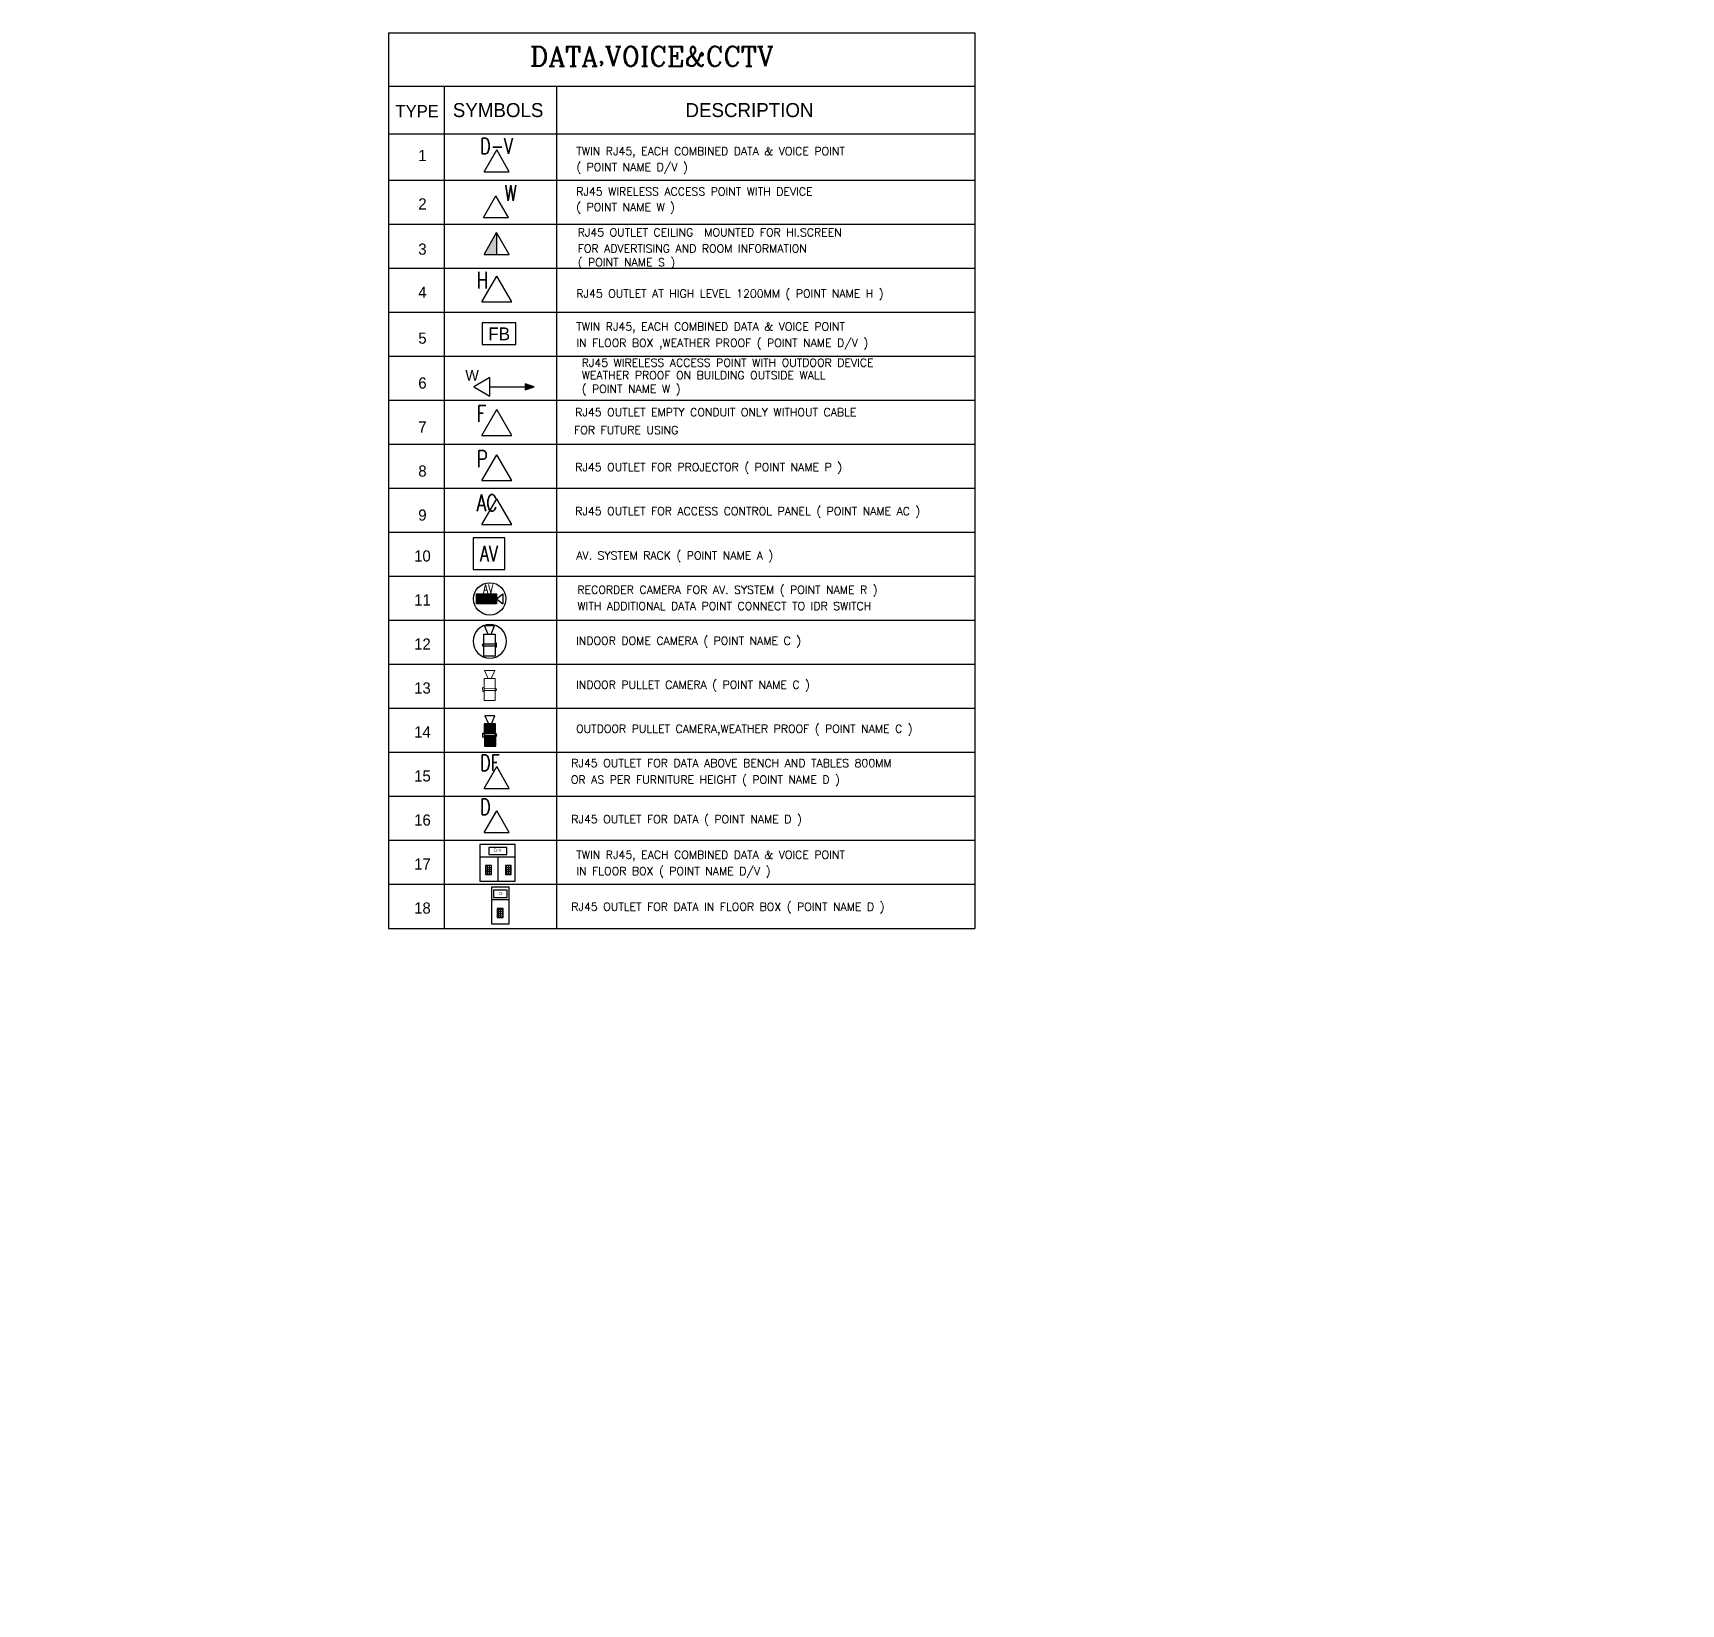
# Model space of a CAD drawing. Header units: millimetres. Extents: x -9358 to 257996, y -67499 to 9117.
# Drawn here: x 60403 to 124319, y -52741 to 8195 of the extents above; entities that cross this region are included whole.
import ezdxf
from ezdxf import colors
from ezdxf.entities.mleader import LeaderData, LeaderLine
from ezdxf.enums import TextEntityAlignment as Align
from ezdxf.math import Vec2, Vec3

# ---------------------------------------------------------------- set-up
doc = ezdxf.new("R2010")
doc.units = ezdxf.units.MM
doc.header["$LTSCALE"] = 1000
for name, color, linetype in [('CCTVNET', 6, 'Continuous'), ('DATANET', 4, 'Continuous'), ('E640T_COMMS', 2, 'Continuous'), ('E680T_SEC', 2, 'Continuous'), ('EL-SOCKET-OUTLET', 2, 'Continuous'), ('FIBERNETW', 5, 'Continuous'), ('layout', 7, 'Continuous'), ('LC-CABLE -10', 4, 'Continuous'), ('LC-CABLE -20', 6, 'Continuous'), ('LC-DA-CIR', 4, 'Continuous'), ('LC-T-OUTLET', 4, 'Continuous')]:
    doc.layers.add(name, color=color, linetype=linetype)
doc.layers.add('LC-CAM', color=4, linetype='Continuous', lineweight=5)
doc.styles.add('ELEC', font='romant.shx', dxfattribs={"width": 0.8, "oblique": 15, "height": 0.18})
doc.styles.add('LEGEND$0$09056-XEG01$0$C', font='ROMANC')
doc.styles.add('LEGEND$0$detials', font='romans8.shx')
doc.styles.add('LEGEND$0$LEROY140', font='STENCIL', dxfattribs={"height": 350})
doc.styles.add('ROMANS', font='romans.shx', dxfattribs={"width": 0.75})
doc.styles.add('STENCIL', font='STENCIL')

# ---------------------------------------------------------------- blocks, each defined once
blk = doc.blocks.new('AV SYSTEM DOOM CAMERA')
h = blk.add_hatch()
h.set_pattern_fill('ANSI31', color=3)
h.set_pattern_definition([(45, (0, 0), (-0.08838835, 0.08838835), [])])
h.paths.add_polyline_path([(2.57, 221.7), (2.57, 219.43), (7.11, 219.43), (7.11, 221.7)])
at = {"color": 3}
for p, q in [((2.57, 219.43), (2.57, 221.7)), ((2.57, 221.7), (7.11, 221.7)), ((7.11, 221.7), (7.11, 219.43)), ((7.11, 220.57), (8.53, 221.7)), ((7.11, 220.57), (8.53, 219.43)), ((8.53, 221.7), (8.53, 219.43)), ((7.11, 219.43), (2.57, 219.43))]:
    blk.add_line(p, q, dxfattribs=at)
blk.add_circle((5.55, 220.57), 3.67, dxfattribs=at)
at = {"layer": 'E680T_SEC', "color": 3, "style": 'ROMANS', "width": 0.75}
blk.add_text('AV', height=2, dxfattribs=at).set_placement((5.19, 222.86), align=Align.MIDDLE_CENTER)
blk = doc.blocks.new('CAM1')
at = {"color": 3}
for p, q in [((120391, 205701), (-417251, -23507)), ((-211976, 102874), (-115951, 143811)), ((-211976, 102874), (-197954, 69984)), ((-172803, 80707), (-56458, -192199)), ((-125603, 100829), (-9259, -172077)), ((-115951, 143811), (-101930, 110921)), ((236736, -67205), (120391, 205701)), ((162556, 106038), (324526, 276477)), ((194572, 32458), (429598, 30014)), ((324526, 276477), (429598, 30014)), ((-417251, -23507), (-300906, -296412)), ((-300906, -296412), (236736, -67205))]:
    blk.add_line(p, q, dxfattribs=at)
blk.add_circle((32, 182), 443637, dxfattribs=at)
blk.add_arc((-33597, -182453), 35754, 203.0894976, 23.0894976, dxfattribs=at)
blk = doc.blocks.new('AV SYSTEM RACK')
at = {"color": 3}
blk.add_lwpolyline([(2.78, 242.08), (7.78, 242.08), (7.78, 247.08), (2.78, 247.08)], close=True, dxfattribs=at)
at = {"layer": 'E680T_SEC', "color": 3, "style": 'ROMANS', "width": 0.75}
blk.add_text('AV', height=2.5, dxfattribs=at).set_placement((5.28, 244.58), align=Align.MIDDLE_CENTER)
blk = doc.blocks.new('EC-dp')
for p, q in [((-2, 0), (0, 3.46)), ((2, 0), (0, 3.46)), ((-2, 0), (2, 0))]:
    blk.add_line(p, q)
at = {"layer": 'E640T_COMMS', "style": 'ROMANS', "width": 0.75}
blk.add_attdef('D', (1.37, 2.71), '', height=2.5, dxfattribs=at)
blk = doc.blocks.new('EC-xp')
for p, q in [((-2, 0), (0, 3.46)), ((2, 0), (0, 3.46)), ((-2, 0), (2, 0))]:
    blk.add_line(p, q)
at = {"layer": 'E640T_COMMS', "style": 'ROMANS', "width": 0.75}
blk.add_attdef('FX', (1.38, 2.67), '', height=2.5, dxfattribs=at)
blk = doc.blocks.new('D-W')
at = {"color": 3, "elevation": 0}
blk.add_lwpolyline([(0, 254), (147, 0), (-147, 0), (0, 254)], dxfattribs=at)
at = {"layer": 'LC-T-OUTLET', "color": 2}
blk.add_attdef('W', (77, 236, 0), '', height=170, dxfattribs=at)
blk = doc.blocks.new('access point wifi weather proof')
at = {"layer": 'LC-CABLE -10'}
h = blk.add_hatch(color=3, dxfattribs=at)
h.dxf.hatch_style = 1
h.paths.add_polyline_path([(684.037, -90.71), (683.895, -90.662), (683.895, -90.758)])
at = {"layer": 'LC-CABLE -10', "color": 3}
blk.add_line((683.334, -90.71), (683.895, -90.71), dxfattribs=at)
blk.add_lwpolyline([(684.037, -90.71), (683.895, -90.662), (683.895, -90.758)], close=True, dxfattribs=at)
at = {"layer": 'LC-DA-CIR'}
ref = blk.add_blockref('D-W', (683.334, -90.71), dxfattribs=dict(at, xscale=-0.0010000000000048, yscale=0.0010000000000048, zscale=0.0010000000000048, rotation=90))
ref.add_attrib('W', 'W', (682.947, -90.613), dxfattribs={"layer": 'LC-T-OUTLET', "color": 3, "height": 0.17})
blk = doc.blocks.new('CAM3')
at = {"layer": 'LC-CABLE -20'}
h = blk.add_hatch(dxfattribs=at)
h.set_pattern_fill('ANSI32', color=3, scale=2, angle=45)
h.paths.add_polyline_path([(155843, 245810), (155957, 245698), (155831, 245572), (155718, 245683)])
h = blk.add_hatch(dxfattribs=at)
h.set_pattern_fill('ANSI32', color=3, scale=2, angle=45)
h.set_pattern_definition([(90, (134.5, -134.5), (-19.05, 4e-15), []), (90, (140.85, -128.15), (-19.05, 4e-15), [])])
h.paths.add_polyline_path([(155977, 245675), (156091, 245564), (155965, 245438), (155853, 245549)])
at = {"layer": 'LC-CABLE -20', "color": 3}
for p, q in [((155831, 245572), (155957, 245698)), ((155853, 245551), (155978, 245676)), ((155945, 245710), (155960, 245725)), ((155960, 245725), (156005, 245681)), ((156005, 245681), (155990, 245666)), ((156012, 245483), (156063, 245352)), ((156177, 245465), (156046, 245517)), ((156063, 245352), (156177, 245465))]:
    blk.add_line(p, q, dxfattribs=at)
blk.add_lwpolyline([(155967, 245438), (156093, 245564), (155843, 245810), (155716, 245685)], close=True, dxfattribs=at)
blk.add_arc((155841, 245562), 21.5, 135.4747, 315, dxfattribs=at)
blk = doc.blocks.new('CAM2')
at = {"layer": 'LC-CAM', "color": 3}
for p, q in [((73806, -33131), (74054, -32883)), ((74054, -32883), (74180, -33009)), ((74100, -32929), (74152, -32798)), ((74265, -32912), (74134, -32963)), ((74152, -32798), (74265, -32912)), ((73932, -33257), (73806, -33131)), ((73936, -32970), (73892, -33015)), ((73892, -33015), (73907, -33030)), ((73919, -33018), (74044, -33144)), ((74180, -33009), (73932, -33257)), ((73951, -32986), (73936, -32970)), ((73940, -32997), (74066, -33122))]:
    blk.add_line(p, q, dxfattribs=at)
blk.add_arc((74055, -33134), 21.5, 225, 45, dxfattribs=at)
blk = doc.blocks.new('EC-tp')
at = {"color": 3}
for p, q in [((-136, 0), (0, 236)), ((136, 0), (0, 236)), ((-136, 0), (136, 0))]:
    blk.add_line(p, q, dxfattribs=at)
at = {"layer": 'E640T_COMMS', "style": 'ROMANS', "width": 0.75}
blk.add_attdef('T', (29, 46), '', height=42.5, dxfattribs=at)
blk = doc.blocks.new('D-V BOX')
at = {"layer": 'LC-DA-CIR', "color": 3}
blk.add_lwpolyline([(-236, 0), (236, 0), (236, 305), (-236, 305)], close=True, dxfattribs=at)
blk.add_text('FB', height=180, dxfattribs=at).set_placement((-154, 61))
blk = doc.blocks.new('floor boox 1')
at = {"layer": 'EL-SOCKET-OUTLET'}
h = blk.add_hatch(dxfattribs=at)
h.set_pattern_fill('ANGLE', color=256, scale=1.9015, angle=-90)
h.set_pattern_definition([(270, (-28770, 4578), (13.2819775, -2e-15), [9.65962, -3.6223575]), (0, (-28770, 4578), (3e-15, 13.2819775), [9.65962, -3.6223575])])
h.paths.add_polyline_path([(73, -135), (36, -135), (36, -192), (73, -192)])
h = blk.add_hatch(dxfattribs=at)
h.set_pattern_fill('ANGLE', color=3, scale=1.9015, angle=-90)
h.set_pattern_definition([(270, (-28780, 4578), (13.2819775, -2e-15), [9.65962, -3.6223575]), (0, (-28780, 4578), (3e-15, 13.2819775), [9.65962, -3.6223575])])
h.paths.add_polyline_path([(199, -135), (162, -135), (162, -192), (199, -192)])
for points in [[(225, 0), (0, 0), (0, -234), (225, -234)], [(73, -135), (36, -135), (36, -192), (73, -192)]]:
    blk.add_lwpolyline(points, close=True, dxfattribs=at)
for points in [[(225, -81), (0, -81)], [(114, -81), (114, -234)]]:
    blk.add_lwpolyline(points, dxfattribs=at)
at = {"layer": 'EL-SOCKET-OUTLET', "color": 4}
blk.add_lwpolyline([(171, -20), (57, -20), (57, -65), (171, -65)], close=True, dxfattribs=at)
at = {"layer": 'EL-SOCKET-OUTLET', "color": 3}
blk.add_lwpolyline([(199, -135), (162, -135), (162, -192), (199, -192)], close=True, dxfattribs=at)
at = {"layer": 'EL-SOCKET-OUTLET', "insert": (89, -27), "char_height": 20, "attachment_point": 1}
blk.add_mtext_dynamic_manual_height_columns('{\\Facaderef|c0;D}-V', width=3, gutter_width=1, heights=[0], dxfattribs=at)
blk = doc.blocks.new('SINGLE FB')
at = {"layer": 'EL-SOCKET-OUTLET'}
h = blk.add_hatch(dxfattribs=at)
h.set_pattern_fill('ANGLE', color=2, scale=1.9015, angle=-90)
h.set_pattern_definition([(270, (26068.417, -10013.944), (13.2819775, -2e-15), [9.65962, -3.6223575]), (0, (26068.417, -10013.944), (3e-15, 13.2819775), [9.65962, -3.6223575])])
h.paths.add_polyline_path([(54911, -14727), (54874, -14727), (54874, -14784), (54911, -14784)])
blk.add_lwpolyline([(54950, -14592), (54837, -14592), (54837, -14826), (54950, -14826)], close=True, dxfattribs=at)
at = {"layer": 'EL-SOCKET-OUTLET', "color": 4}
blk.add_lwpolyline([(54937, -14612), (54850, -14612), (54850, -14657), (54937, -14657)], close=True, dxfattribs=at)
at = {"layer": 'EL-SOCKET-OUTLET'}
blk.add_lwpolyline([(54950, -14673), (54837, -14673)], dxfattribs=at)
at = {"layer": 'EL-SOCKET-OUTLET', "color": 2}
blk.add_lwpolyline([(54911, -14727), (54874, -14727), (54874, -14784), (54911, -14784)], close=True, dxfattribs=at)
at = {"layer": 'EL-SOCKET-OUTLET', "insert": (54887, -14623), "char_height": 20, "attachment_point": 1}
blk.add_mtext_dynamic_manual_height_columns('{\\Facaderef|c0;D}', width=3, gutter_width=1, heights=[0], dxfattribs=at)
blk = doc.blocks.new('LEGEND')
at = {"layer": 'layout'}
h = blk.add_hatch(color=4, dxfattribs=at)
h.dxf.hatch_style = 1
h.paths.add_polyline_path([(277.039, 207.343), (277.727, 207.343), (277.727, 208.535)])
for p, q in [((271.829, 219.444), (271.829, 170.532)), ((271.829, 219.444), (303.855, 219.444)), ((303.855, 219.444), (303.855, 170.532)), ((271.829, 216.531), (303.855, 216.531)), ((274.866, 216.531), (274.866, 170.532)), ((271.829, 213.931), (303.855, 213.931))]:
    blk.add_line(p, q, dxfattribs=at)
at = {"layer": 'layout', "color": 43}
for p, q in [((271.829, 211.405), (303.855, 211.405)), ((271.829, 209.001), (303.855, 209.001)), ((271.829, 206.597), (303.855, 206.597)), ((271.829, 206.597), (303.855, 206.597)), ((271.829, 204.192), (303.855, 204.192)), ((271.829, 201.788), (303.855, 201.788)), ((271.829, 199.384), (303.855, 199.384)), ((271.829, 196.979), (303.855, 196.979)), ((271.829, 194.575), (303.855, 194.575))]:
    blk.add_line(p, q, dxfattribs=at)
at = {"layer": 'layout', "color": 4}
for p, q in [((277.039, 207.343), (277.727, 208.535)), ((278.415, 207.343), (277.727, 208.535)), ((277.039, 207.343), (278.415, 207.343))]:
    blk.add_line(p, q, dxfattribs=at)
at = {"layer": 'layout', "color": 3}
for p, q in [((271.829, 192.171), (303.855, 192.171)), ((271.829, 189.767), (303.855, 189.767)), ((271.829, 187.362), (303.855, 187.362)), ((271.829, 184.958), (303.855, 184.958)), ((271.829, 182.554), (303.855, 182.554)), ((271.829, 180.15), (303.855, 180.15)), ((271.829, 177.745), (303.855, 177.745)), ((271.829, 175.341), (303.855, 175.341)), ((271.829, 172.937), (303.855, 172.937)), ((271.829, 170.532), (303.855, 170.532))]:
    blk.add_line(p, q, dxfattribs=at)
at = {"layer": 'layout'}
blk.add_lwpolyline([(280.992, 216.531), (280.992, 170.532)], dxfattribs=at)
at = {"layer": 'layout', "color": 4}
blk.add_lwpolyline([(277.727, 208.535), (277.727, 207.343)], dxfattribs=at)
at = {"layer": 'layout', "lineweight": 0, "xscale": 0.3442063774451336, "yscale": 0.3442063774451336, "zscale": 0.3442063774451336}
for p in [(277.732, 211.862), (277.732, 178.173), (277.732, 175.768)]:
    blk.add_blockref('EC-dp', p, dxfattribs=at)
blk.add_blockref('EC-xp', (277.692, 209.358), dxfattribs=at).add_auto_attribs({'FX': 'W'})
at = {"layer": 'layout', "lineweight": 0}
ref = blk.add_blockref('EC-tp', (277.739, 204.752), dxfattribs=dict(at, xscale=0.0059871346646877, yscale=0.0059871346646877, zscale=0.0059871346646877))
ref.add_attrib('T', 'H', (276.644, 205.492), dxfattribs={"layer": 'E640T_COMMS', "color": 3, "height": 0.898, "style": 'ROMANS', "width": 0.75})
at = {"layer": 'layout', "color": 4, "xscale": 0.0038932132008391, "yscale": 0.0038932132008391, "zscale": 0.0038932132008391}
blk.add_blockref('D-V BOX', (277.865, 202.419), dxfattribs=at)
at = {"layer": 'layout'}
for name, p, xscale, yscale, zscale in [('access point wifi weather proof', (-2074.728, 512.345), 3.442063774451336, 3.442063774451336, 3.442063774451336), ('AV SYSTEM RACK', (275.495, 106.815), 0.3442063774451336, 0.3442063774451336, 0.3442063774451336), ('AV SYSTEM DOOM CAMERA', (276.015, 135.385), 0.2409444642115935, 0.2409444642115935, 0.2409444642115935), ('floor boox 1', (276.813, 175.118), 0.0085913911810305, 0.0085913911810305, 0.0085913911810305), ('SINGLE FB', (-194.436, 298.351), 0.0086051594361283, 0.0086051594361283, 0.0086051594361283)]:
    blk.add_blockref(name, p, dxfattribs=dict(at, xscale=xscale, yscale=yscale, zscale=zscale))
at = {"layer": 'layout', "lineweight": 0}
ref = blk.add_blockref('EC-tp', (277.739, 197.459), dxfattribs=dict(at, xscale=0.0059871346646877, yscale=0.0059871346646877, zscale=0.0059871346646877))
ref.add_attrib('T', 'F', (276.644, 198.2), dxfattribs={"layer": 'E640T_COMMS', "color": 3, "height": 0.898, "style": 'ROMANS', "width": 0.75})
ref = blk.add_blockref('EC-tp', (277.739, 194.989), dxfattribs=dict(at, xscale=0.0059871346646877, yscale=0.0059871346646877, zscale=0.0059871346646877))
ref.add_attrib('T', 'P', (276.644, 195.729), dxfattribs={"layer": 'E640T_COMMS', "color": 3, "height": 0.898, "style": 'ROMANS', "width": 0.75})
ref = blk.add_blockref('EC-tp', (277.739, 192.585), dxfattribs=dict(at, xscale=0.0059871346646877, yscale=0.0059871346646877, zscale=0.0059871346646877))
ref.add_attrib('T', 'AC', (276.644, 193.325), dxfattribs={"layer": 'E640T_COMMS', "color": 3, "height": 0.8981, "style": 'ROMANS', "width": 0.75})
at = {"layer": 'layout'}
for name, p, xscale, yscale, zscale, rotation in [('CAM1', (277.357, 186.215), -2.0652382647e-06, 2.0652382647e-06, 2.0652382647e-06, 293.0894976042209), ('CAM2', (16.764, 83.973), 0.0034420637744513, 0.0034420637744513, 0.0034420637744513, 44.99999999994822), ('CAM3', (1253.421, 404.876), 0.0034420637744513, 0.0034420637744513, 0.0034420637744513, 135.3174429683922)]:
    blk.add_blockref(name, p, dxfattribs=dict(at, xscale=xscale, yscale=yscale, zscale=zscale, rotation=rotation))
for s, height, style, p in [('DATA,VOICE&CCTV', 1.07075, 'LEGEND$0$09056-XEG01$0$C', (279.55, 217.638)), ('SYMBOLS', 0.765, 'LEGEND$0$LEROY140', (275.335, 214.848)), ('DESCRIPTION', 0.765, 'LEGEND$0$LEROY140', (288.044, 214.848))]:
    blk.add_text(s, height=height, dxfattribs=dict(at, style=style)).set_placement(p)
at = {"layer": 'layout', "color": 4, "style": 'STENCIL'}
for s, height, p in [('TYPE', 0.6789, (273.387, 215.167)), ('1', 0.611, (273.676, 212.75)), ('2', 0.611, (273.676, 210.11)), ('3', 0.611, (273.676, 207.637)), ('4', 0.611, (273.676, 205.282)), ('5', 0.611, (273.676, 202.77)), ('6', 0.611, (273.676, 200.323)), ('7', 0.611, (273.676, 197.919)), ('8', 0.611, (273.676, 195.514)), ('9', 0.611, (273.676, 193.11)), ('10', 0.611, (273.676, 190.876)), ('11', 0.611, (273.676, 188.472)), ('12', 0.611, (273.676, 186.067)), ('13', 0.611, (273.676, 183.663)), ('14', 0.611, (273.676, 181.259)), ('15', 0.611, (273.676, 178.854)), ('16', 0.611, (273.676, 176.45)), ('17', 0.611, (273.676, 174.046)), ('18', 0.611, (273.676, 171.642))]:
    blk.add_text(s, height=height, dxfattribs=at).set_placement(p, align=Align.MIDDLE)
at = {"layer": 'layout', "color": 3, "ltscale": 0.5, "style": 'LEGEND$0$detials'}
for s, p in [('TWIN RJ45, EACH COMBINED DATA & VOICE POINT', (282.081, 212.769)), ('( POINT NAME D/V )', (282.081, 211.897)), ('RJ45 OUTLET CEILING  MOUNTED FOR HI.SCREEN ', (282.157, 208.332)), ('FOR ADVERTISING AND ROOM INFORMATION', (282.157, 207.448)), ('( POINT NAME S )', (282.157, 206.697)), ('RJ45 OUTLET AT HIGH LEVEL 1200MM ( POINT NAME H )', (282.081, 204.988)), ('TWIN RJ45, EACH COMBINED DATA & VOICE POINT', (282.081, 203.187)), ('IN FLOOR BOX ,WEATHER PROOF ( POINT NAME D/V )', (282.081, 202.292)), ('RJ45 OUTLET EMPTY CONDUIT ONLY WITHOUT CABLE ', (282.02, 198.506)), ('FOR FUTURE USING', (281.96, 197.532)), ('RJ45 OUTLET FOR PROJECTOR ( POINT NAME P )', (282.02, 195.508)), ('RJ45 OUTLET FOR ACCESS CONTROL PANEL ( POINT NAME AC )', (282.02, 193.104)), ('AV. SYSTEM RACK ( POINT NAME A )', (282.081, 190.68)), ('INDOOR DOME CAMERA ( POINT NAME C )', (282.067, 186.023)), ('INDOOR PULLET CAMERA ( POINT NAME C )', (282.067, 183.619)), ('OUTDOOR PULLET CAMERA,WEATHER PROOF ( POINT NAME C )', (282.067, 181.215)), ('RJ45 OUTLET FOR DATA ABOVE BENCH AND TABLES 800MM', (281.806, 179.34)), ('OR AS PER FURNITURE HEIGHT ( POINT NAME D )', (281.785, 178.437)), ('RJ45 OUTLET FOR DATA ( POINT NAME D )', (281.806, 176.275)), ('TWIN RJ45, EACH COMBINED DATA & VOICE POINT', (282.081, 174.335)), ('IN FLOOR BOX ( POINT NAME D/V )', (282.081, 173.441)), ('RJ45 OUTLET FOR DATA IN FLOOR BOX ( POINT NAME D )', (281.806, 171.494))]:
    blk.add_text(s, height=0.43714, rotation=359.9988, dxfattribs=at).set_placement(p)
at = {"layer": 'layout', "lineweight": 0, "width": 13.79036, "attachment_point": 1, "style": 'ROMANS'}
for s, insert, char_height in [('D-V', (276.822, 213.693), 0.8605), ('DF', (276.822, 180.004), 0.8605), ('D', (276.822, 177.6), 0.861)]:
    blk.add_mtext(s, dxfattribs=dict(at, insert=insert, char_height=char_height))
at = {"layer": 'layout', "color": 3, "ltscale": 0.5, "char_height": 0.43714, "width": 156.75962, "attachment_point": 1, "rotation": 359.9988, "style": 'LEGEND$0$detials'}
for s, insert in [('RJ45 WIRELESS ACCESS POINT WITH DEVICE', (282.077, 211)), ('( POINT NAME W )', (282.077, 210.148)), ('RJ45 WIRELESS ACCESS POINT WITH OUTDOOR DEVICE ', (282.374, 201.651)), ('WEATHER PROOF ON BUILDING OUTSIDE WALL', (282.374, 200.967)), ('( POINT NAME W )', (282.374, 200.216)), ('RECORDER CAMERA FOR AV. SYSTEM ( POINT NAME R )', (282.139, 189.244)), ('\\pxt42;WITH ADDITIONAL DATA POINT CONNECT TO IDR SWITCH', (282.139, 188.359))]:
    blk.add_mtext(s, dxfattribs=dict(at, insert=insert))

msp = doc.modelspace()

# ---------------------------------------------------------------- block references
at = {"layer": 'layout', "xscale": 710.0107875031478, "yscale": 710.0107875031478, "zscale": 710.0107875031478}
msp.add_blockref('LEGEND', (-118805, -147613), dxfattribs=at)

# ---------------------------------------------------------------- leaders
at = {"layer": 'CCTVNET', "color": 3}
ml = msp.add_multileader_mtext('Standard', dxfattribs=at)
ml.set_content('{\\C6;CABLE TRUNK (200X100X150mm) FOR CCTV & ACCESS CONTROL}', color=2, style='ELEC')
ml.set_leader_properties(color=6)
ml.build(insert=Vec2(0, 0))
ml.multileader.update_dxf_attribs({"text_left_attachment_type": 6, "text_right_attachment_type": 6, "dogleg_length": 1703, "arrow_head_size": 151})
ctx = ml.context
ctx.base_point, ctx.char_height, ctx.arrow_head_size, ctx.landing_gap_size, ctx.plane_origin = Vec3(10419, -22205), 227.11, 151, 22.7, Vec3(-2585, -59547)
ctx.left_attachment, ctx.right_attachment = 6, 6
notes = []
notes.append((ctx, [(0, (1, 1, 0), (10241, -22205), (1, 0), 178, [(0, [(8710, -21781)], 0, [])])]))
ctx.mtext.insert, ctx.mtext.width, ctx.mtext.line_spacing_factor, ctx.mtext.flow_direction = Vec3(10441, -21902), 213786.42, 2, 5
ml = msp.add_multileader_mtext('Standard', dxfattribs=at)
ml.set_content('{\\C6;CABLE TRUNK (200X100X150mm) FOR CCTV & ACCESS CONTROL}', color=2, style='ELEC')
ml.set_leader_properties(color=6)
ml.build(insert=Vec2(0, 0))
ml.multileader.update_dxf_attribs({"text_left_attachment_type": 6, "text_right_attachment_type": 6, "dogleg_length": 1703, "arrow_head_size": 151})
ctx = ml.context
ctx.base_point, ctx.char_height, ctx.arrow_head_size, ctx.landing_gap_size, ctx.plane_origin = Vec3(31347, -23816), 227.11, 151, 22.7, Vec3(18343, -61158)
ctx.left_attachment, ctx.right_attachment = 6, 6
notes.append((ctx, [(1, (1, 1, 0), (41228, -23816), (-1, 0), 178, [(0, [(42270, -23392)], 0, [])])]))
ctx.mtext.insert, ctx.mtext.width, ctx.mtext.line_spacing_factor, ctx.mtext.flow_direction = Vec3(31369, -23513), 213786.42, 2, 5
ml = msp.add_multileader_mtext('Standard', dxfattribs=at)
ml.set_content('{\\C6;CABLE TRUNK (200X100X150mm) FOR CCTV & ACCESS CONTROL}', color=2, style='ELEC')
ml.set_leader_properties(color=6)
ml.build(insert=Vec2(0, 0))
ml.multileader.update_dxf_attribs({"text_left_attachment_type": 6, "text_right_attachment_type": 6, "dogleg_length": 1703, "arrow_head_size": 151})
ctx = ml.context
ctx.base_point, ctx.char_height, ctx.arrow_head_size, ctx.landing_gap_size, ctx.plane_origin = Vec3(10419, -35141), 227.11, 151, 22.7, Vec3(-2585, -72483)
ctx.left_attachment, ctx.right_attachment = 6, 6
notes.append((ctx, [(0, (1, 1, 0), (10241, -35141), (1, 0), 178, [(0, [(8710, -34717)], 0, [])])]))
ctx.mtext.insert, ctx.mtext.width, ctx.mtext.line_spacing_factor, ctx.mtext.flow_direction = Vec3(10441, -34838), 213786.42, 2, 5
ml = msp.add_multileader_mtext('Standard', dxfattribs=at)
ml.set_content('{\\C6;CABLE TRUNK (200X100X150mm) FOR CCTV & ACCESS CONTROL}', color=2, style='ELEC')
ml.set_leader_properties(color=6)
ml.build(insert=Vec2(0, 0))
ml.multileader.update_dxf_attribs({"text_left_attachment_type": 6, "text_right_attachment_type": 6, "dogleg_length": 1703, "arrow_head_size": 151})
ctx = ml.context
ctx.base_point, ctx.char_height, ctx.arrow_head_size, ctx.landing_gap_size, ctx.plane_origin = Vec3(44187, -41047), 227.11, 151, 22.7, Vec3(31183, -78389)
ctx.left_attachment, ctx.right_attachment = 6, 6
notes.append((ctx, [(0, (1, 1, 0), (44009, -41047), (1, 0), 178, [(0, [(42478, -40623)], 0, [])])]))
ctx.mtext.insert, ctx.mtext.width, ctx.mtext.line_spacing_factor, ctx.mtext.flow_direction = Vec3(44209, -40744), 213786.42, 2, 5
at = {"layer": 'DATANET', "color": 3}
ml = msp.add_multileader_mtext('Standard', dxfattribs=at)
ml.set_content('{\\C4;CABLE TRUNK (300X100X150mm) FOR DATA & AV}', color=2, style='ELEC')
ml.set_leader_properties(color=4)
ml.build(insert=Vec2(0, 0))
ml.multileader.update_dxf_attribs({"text_left_attachment_type": 6, "text_right_attachment_type": 6, "dogleg_length": 1703, "arrow_head_size": 151})
ctx = ml.context
ctx.base_point, ctx.char_height, ctx.arrow_head_size, ctx.landing_gap_size, ctx.plane_origin = Vec3(44038, -10888), 227.11, 151, 22.7, Vec3(31391, -47156)
ctx.left_attachment, ctx.right_attachment = 6, 6
notes.append((ctx, [(0, (1, 1, 0), (43861, -10888), (1, 0), 178, [(0, [(42843, -11399)], 0, [])])]))
ctx.mtext.insert, ctx.mtext.width, ctx.mtext.line_spacing_factor, ctx.mtext.flow_direction = Vec3(44061, -10585), 213786.42, 2, 5
ml = msp.add_multileader_mtext('Standard', dxfattribs=at)
ml.set_content('{\\C4;CABLE TRUNK (300X100X150mm) FOR DATA & AV}', color=2, style='ELEC')
ml.set_leader_properties(color=4)
ml.build(insert=Vec2(0, 0))
ml.multileader.update_dxf_attribs({"text_left_attachment_type": 6, "text_right_attachment_type": 6, "dogleg_length": 1703, "arrow_head_size": 151})
ctx = ml.context
ctx.base_point, ctx.char_height, ctx.arrow_head_size, ctx.landing_gap_size, ctx.plane_origin = Vec3(9708, -11725), 227.11, 151, 22.7, Vec3(-2939, -47994)
ctx.left_attachment, ctx.right_attachment = 6, 6
notes.append((ctx, [(0, (1, 1, 0), (9531, -11725), (1, 0), 178, [(0, [(8513, -12236)], 0, [])])]))
ctx.mtext.insert, ctx.mtext.width, ctx.mtext.line_spacing_factor, ctx.mtext.flow_direction = Vec3(9731, -11422), 213786.42, 2, 5
ml = msp.add_multileader_mtext('Standard', dxfattribs=at)
ml.set_content('{\\C4;CABLE TRUNK (300X100X150mm) FOR DATA & AV}', color=2, style='ELEC')
ml.set_leader_properties(color=4)
ml.build(insert=Vec2(0, 0))
ml.multileader.update_dxf_attribs({"text_left_attachment_type": 6, "text_right_attachment_type": 6, "dogleg_length": 1703, "arrow_head_size": 151})
ctx = ml.context
ctx.base_point, ctx.char_height, ctx.arrow_head_size, ctx.landing_gap_size, ctx.plane_origin = Vec3(9708, -36774), 227.11, 151, 22.7, Vec3(-2939, -73043)
ctx.left_attachment, ctx.right_attachment = 6, 6
notes.append((ctx, [(0, (1, 1, 0), (9531, -36774), (1, 0), 178, [(0, [(8513, -37285)], 0, [])])]))
ctx.mtext.insert, ctx.mtext.width, ctx.mtext.line_spacing_factor, ctx.mtext.flow_direction = Vec3(9731, -36471), 213786.42, 2, 5
ml = msp.add_multileader_mtext('Standard', dxfattribs=at)
ml.set_content('{\\C4;CABLE TRUNK (300X100X150mm) FOR DATA & AV}', color=2, style='ELEC')
ml.set_leader_properties(color=4)
ml.build(insert=Vec2(0, 0))
ml.multileader.update_dxf_attribs({"text_left_attachment_type": 6, "text_right_attachment_type": 6, "dogleg_length": 1703, "arrow_head_size": 151})
ctx = ml.context
ctx.base_point, ctx.char_height, ctx.arrow_head_size, ctx.landing_gap_size, ctx.plane_origin = Vec3(44010, -38063), 227.11, 151, 22.7, Vec3(31363, -74332)
ctx.left_attachment, ctx.right_attachment = 6, 6
notes.append((ctx, [(0, (1, 1, 0), (43832, -38063), (1, 0), 178, [(0, [(42815, -38574)], 0, [])])]))
ctx.mtext.insert, ctx.mtext.width, ctx.mtext.line_spacing_factor, ctx.mtext.flow_direction = Vec3(44033, -37760), 213786.42, 2, 5
ml = msp.add_multileader_mtext('Standard', dxfattribs=at)
ml.set_content('{\\C4;CABLE TRUNK (600X100X150mm) FOR DATA & AV}', color=2, style='ELEC')
ml.set_leader_properties(color=4)
ml.build(insert=Vec2(0, 0))
ml.multileader.update_dxf_attribs({"text_left_attachment_type": 6, "text_right_attachment_type": 6, "dogleg_length": 1703, "arrow_head_size": 151})
ctx = ml.context
ctx.base_point, ctx.char_height, ctx.arrow_head_size, ctx.landing_gap_size, ctx.plane_origin = Vec3(21824, -51363), 227.11, 151, 22.7, Vec3(9177, -87631)
ctx.left_attachment, ctx.right_attachment = 6, 6
notes.append((ctx, [(1, (1, 1, 0), (29560, -51363), (-1, 0), 178, [(0, [(32896, -52200)], 0, [])])]))
ctx.mtext.insert, ctx.mtext.width, ctx.mtext.line_spacing_factor, ctx.mtext.flow_direction = Vec3(21847, -51060), 213786.42, 2, 5
at = {"layer": 'FIBERNETW', "color": 5}
ml = msp.add_multileader_mtext('Standard', dxfattribs=at)
ml.set_content('{\\C5;CABLE TRUNK (200X100X150mm) FOR FIBER OPTIC}', color=2, style='ELEC')
ml.set_leader_properties(color=5)
ml.build(insert=Vec2(0, 0))
ml.multileader.update_dxf_attribs({"text_left_attachment_type": 6, "text_right_attachment_type": 6, "dogleg_length": 1703, "arrow_head_size": 151})
ctx = ml.context
ctx.base_point, ctx.char_height, ctx.arrow_head_size, ctx.landing_gap_size, ctx.plane_origin = Vec3(22609, -41530), 227.11, 151, 22.7, Vec3(8817, -77244)
ctx.left_attachment, ctx.right_attachment = 6, 6
notes.append((ctx, [(0, (1, 1, 0), (22431, -41530), (1, 0), 178, [(0, [(21962, -42862)], 0, [])])]))
ctx.mtext.insert, ctx.mtext.width, ctx.mtext.line_spacing_factor, ctx.mtext.flow_direction = Vec3(22631, -41227), 213786.42, 2, 5
ml = msp.add_multileader_mtext('Standard', dxfattribs=at)
ml.set_content('{\\C5;CABLE TRUNK (400X100X150mm) FOR FIBER OPTIC}', color=2, style='ELEC')
ml.set_leader_properties(color=5)
ml.build(insert=Vec2(0, 0))
ml.multileader.update_dxf_attribs({"text_left_attachment_type": 6, "text_right_attachment_type": 6, "dogleg_length": 1703, "arrow_head_size": 151})
ctx = ml.context
ctx.base_point, ctx.char_height, ctx.arrow_head_size, ctx.landing_gap_size, ctx.plane_origin = Vec3(21659, -52741), 227.11, 151, 22.7, Vec3(7868, -88455)
ctx.left_attachment, ctx.right_attachment = 6, 6
notes.append((ctx, [(1, (1, 1, 0), (29594, -52741), (-1, 0), 178, [(0, [(30096, -51387)], 0, [])])]))
ctx.mtext.insert, ctx.mtext.width, ctx.mtext.line_spacing_factor, ctx.mtext.flow_direction = Vec3(21682, -52438), 213786.42, 2, 5
for ctx, leaders in notes:
    for number, flags, end, landing, length, lines in leaders:
        leader = LeaderData()
        leader.index, (leader.has_last_leader_line, leader.has_dogleg_vector, leader.attachment_direction) = number, flags
        leader.last_leader_point, leader.dogleg_vector, leader.dogleg_length = Vec3(end), Vec3(landing), length
        for number, points, colour, breaks in lines:
            line = LeaderLine()
            line.index, line.vertices, line.color, line.breaks = number, Vec3.list(points), colors.encode_raw_color(colour), breaks
            leader.lines.append(line)
        ctx.leaders.append(leader)

doc.saveas('drawing.dxf')
